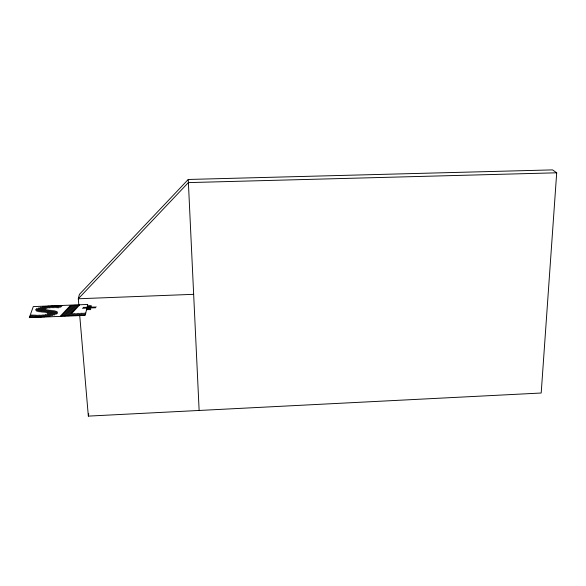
<?xml version="1.0" encoding="UTF-8"?>
<svg xmlns="http://www.w3.org/2000/svg" width="586" height="586" viewBox="0 0 586 586"><rect width="100%" height="100%" fill="white"/><g stroke="black" fill="none" stroke-linecap="round" stroke-linejoin="round"><path stroke-width="0.88" d="M78.839 305.138L78.29 298.772L79.403 294.399L188.245 179.463L552.532 169.889L556.7 172.804L541.193 393.016L88.34 416.111L79.696 315.143M88.34 416.111L88.757 413.767M93.958 308.024L95.013 306.83M92.822 308.068L93.877 306.874M90.273 309.708L90.793 309.122M91.68 308.119L92.742 306.925M87.981 309.804L91.504 305.855M83.82 315.18L85.761 312.997M89.123 309.752L91.606 306.969M82.428 315.239L84.377 313.056M87.168 308.295L89.607 305.526M81.036 315.297L82.992 313.107M79.645 315.349L81.608 313.166M85.988 308.339L87.065 307.145M87.556 306.595L88.479 305.57M86.816 309.848L90.742 305.482M95.093 307.98L96.17 306.786M78.246 315.407L80.223 313.224M84.845 308.39L85.922 307.189M76.854 315.466L78.832 313.276M83.703 308.434L84.787 307.232M75.462 315.517L77.447 313.334M82.567 308.478L83.652 307.276M74.063 315.576L76.063 313.385M72.664 315.634L74.671 313.444M71.272 315.686L73.287 313.503M69.873 315.744L71.895 313.554M68.474 315.803L78.443 305.042M71.639 313.569L79.586 304.991M67.082 315.854L77.081 305.094M65.683 315.913L75.726 305.145M64.284 315.971L74.363 305.196M62.885 316.022L73.001 305.255M61.486 316.081L71.646 305.306M60.351 316.125L70.54 305.35M56.498 314.074L57.567 312.953M54.439 315.019L57.413 311.92M52.513 315.62L56.644 311.334M60.548 307.291L61.911 305.885M50.784 316.015L55.648 310.998M58.622 307.921L60.636 305.848M49.129 316.33L54.586 310.719M57.384 307.84L59.362 305.804M47.547 316.572L53.436 310.536M56.139 307.76L58.087 305.767M46.016 316.755L52.271 310.368M54.82 307.76L56.776 305.767M44.521 316.909L51.107 310.199M53.494 307.775L55.436 305.797M43.056 317.019L45.635 314.411M47.063 312.961L49.898 310.082M41.628 317.107L44.009 314.697M46.016 312.668L48.697 309.957M50.755 307.87L52.755 305.855M40.192 317.187L42.463 314.902M44.873 312.47L47.539 309.782M49.341 307.972L51.414 305.885M38.823 317.209L41.027 314.997M43.672 312.338L46.382 309.613M47.81 308.185L50.022 305.958M52.139 307.782L54.095 305.826M42.463 312.213L48.631 306.038M37.453 317.231L39.584 315.092M34.706 317.275L36.903 315.092M40.046 311.964L45.73 306.31M36.083 317.253L38.244 315.092M41.24 312.104L47.195 306.163M33.387 317.246L35.57 315.078M38.874 311.803L44.199 306.522M32.091 317.194L34.325 314.982M37.79 311.562L42.624 306.786M30.794 317.136L33.087 314.88M36.772 311.254L40.932 307.152M29.498 317.085L31.849 314.777M36.01 310.69L39.072 307.679M35.614 309.774L37.021 308.397M193.644 294.326L78.29 298.772L188.362 182.605L556.7 172.804M199.13 410.456L188.245 179.463M87.702 304.456L85.226 315.371L29.3 317.627L33.299 306.588L87.702 304.456"/></g></svg>
